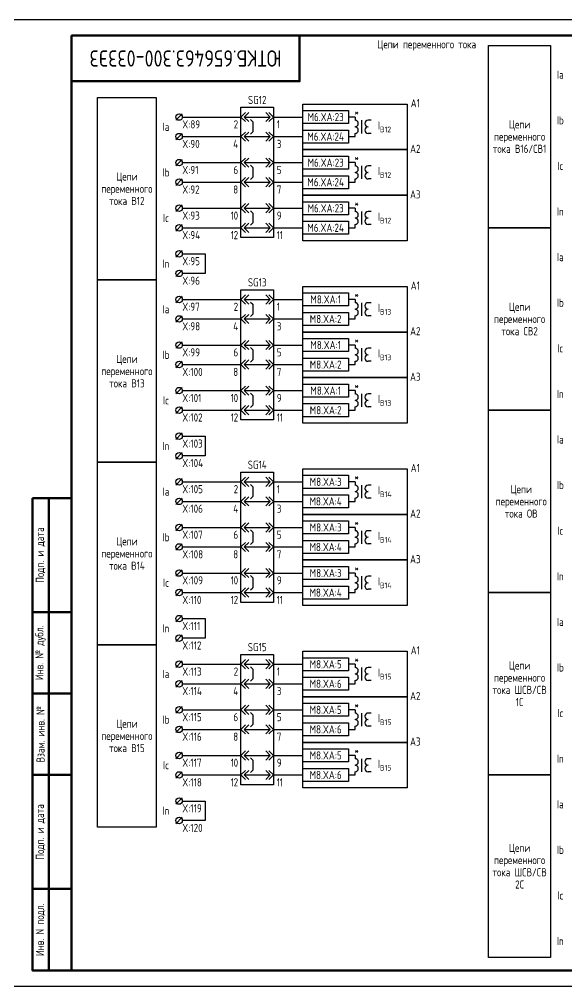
# Model space of a CAD drawing. Header units: millimetres. Extents: x -1050 to 7068, y 0 to 517.
# Drawn here: x 424.2 to 592.1, y 0 to 297 of the extents above; entities that cross this region are included whole.
import ezdxf

# ---------------------------------------------------------------- set-up
doc = ezdxf.new("R2010")
doc.units = ezdxf.units.MM
doc.styles.add('Gost_type_A', font='GOST_A.TTF')

# ---------------------------------------------------------------- blocks, each defined once
blk = doc.blocks.new('Штамп угловой верхний')
at = {"lineweight": 50}
blk.add_lwpolyline([(0, 0), (70, 0), (70, -14), (0, -14)], close=True, dxfattribs=at)
blk = doc.blocks.new('Формат_А3')
blk.add_lwpolyline([(-420, 297), (0, 297), (0, 0), (-420, 0)], close=True)
at = {"lineweight": 50}
blk.add_lwpolyline([(-400, 292), (-5, 292), (-5, 5), (-400, 5)], close=True, dxfattribs=at)
blk = doc.blocks.new('Штамп левый нижний')
at = {"lineweight": 50}
for points in [[(-12, 145), (-7, 145), (-7, 110), (-12, 110)], [(-7, 145), (0, 145), (0, 110), (-7, 110)], [(-12, 110), (-7, 110), (-7, 85), (-12, 85)], [(-7, 110), (0, 110), (0, 85), (-7, 85)], [(-12, 85), (-7, 85), (-7, 60), (-12, 60)], [(-7, 85), (0, 85), (0, 60), (-7, 60)], [(-12, 60), (-7, 60), (-7, 25), (-12, 25)], [(-7, 60), (0, 60), (0, 25), (-7, 25)], [(-12, 25), (-7, 25), (-7, 0), (-12, 0)], [(-7, 25), (0, 25), (0, 0), (-7, 0)]]:
    blk.add_lwpolyline(points, close=True, dxfattribs=at)
at = {"char_height": 2.5, "attachment_point": 5, "rotation": 90, "style": 'Gost_type_A'}
for s, insert, width in [('Подп. и дата', (-9.5, 127.5), 35), ('Инв. № дубл.', (-9.5, 97.5), 25), ('Взам. инв. №', (-9.5, 72.5), 25), ('Подп. и дата', (-9.5, 42.5), 35), ('Инв. N подл.', (-9.5, 12.5), 25)]:
    blk.add_mtext(s, dxfattribs=dict(at, insert=insert, width=width))
blk = doc.blocks.new('БИ_разъем')
for p, q in [((0, 0), (1.41, 1.41)), ((0, 0), (1.41, 1.41)), ((0, 0), (1.41, -1.41)), ((0, 0), (1.41, -1.41)), ((1, 0), (2.41, 1.41)), ((1, 0), (2.41, -1.41)), ((1, 0), (9, 0)), ((9, 0), (7.59, 1.41)), ((9, 0), (7.59, -1.41)), ((10, 0), (8.59, 1.41)), ((10, 0), (8.59, 1.41)), ((10, 0), (8.59, -1.41)), ((10, 0), (8.59, -1.41))]:
    blk.add_line(p, q)
blk = doc.blocks.new('БИ_перемычка')
for p, q in [((2.97, -0.79), (3.67, -1.5)), ((3.67, -1.5), (3.67, -4.5)), ((2.97, -5.21), (3.67, -4.5))]:
    blk.add_line(p, q)

msp = doc.modelspace()

# ---------------------------------------------------------------- linework, layer by layer
for p, q in [((474.19, 268), (472.19, 266)), ((474.19, 267), (492.19, 267)), ((502.19, 267), (511.19, 267)), ((527.19, 267), (525.19, 267)), ((474.19, 262), (472.19, 260)), ((474.2, 261), (492.19, 261)), ((502.36, 261), (511.19, 261)), ((525.19, 261), (527.19, 261)), ((474.19, 254), (472.19, 252)), ((474.2, 253), (492.19, 253)), ((502.36, 253), (511.19, 253)), ((527.19, 253), (525.19, 253)), ((474.19, 248), (472.19, 246)), ((474.2, 247), (492.19, 247)), ((502.36, 247), (511.19, 247)), ((525.19, 247), (527.19, 247)), ((474.19, 240), (472.19, 238)), ((474.2, 239), (492.19, 239)), ((502.36, 239), (511.19, 239)), ((527.19, 239), (525.19, 239)), ((474.19, 234), (472.19, 232)), ((474.2, 233), (492.19, 233)), ((502.36, 233), (511.19, 233)), ((525.19, 233), (527.19, 233)), ((474.19, 226), (472.19, 224)), ((474.2, 225), (481.19, 225)), ((481.19, 225), (481.19, 219)), ((474.19, 220), (472.19, 218)), ((481.19, 219), (474.2, 219)), ((474.19, 212), (472.19, 210)), ((474.19, 211), (492.19, 211)), ((502.19, 211), (511.19, 211)), ((527.19, 211), (525.19, 211)), ((474.19, 206), (472.19, 204)), ((474.2, 205), (492.19, 205)), ((502.36, 205), (511.19, 205)), ((525.19, 205), (527.19, 205)), ((474.19, 198), (472.19, 196)), ((474.2, 197), (492.19, 197)), ((502.36, 197), (511.19, 197)), ((527.19, 197), (525.19, 197)), ((474.19, 192), (472.19, 190)), ((474.2, 191), (492.19, 191)), ((502.36, 191), (511.19, 191)), ((525.19, 191), (527.19, 191)), ((474.19, 184), (472.19, 182)), ((474.2, 183), (492.19, 183)), ((502.36, 183), (511.19, 183)), ((527.19, 183), (525.19, 183)), ((474.19, 178), (472.19, 176)), ((474.2, 177), (492.19, 177)), ((502.36, 177), (511.19, 177)), ((525.19, 177), (527.19, 177)), ((474.19, 170), (472.19, 168)), ((474.2, 169), (481.19, 169)), ((481.19, 169), (481.19, 163)), ((474.19, 164), (472.19, 162)), ((481.19, 163), (474.2, 163)), ((474.19, 156), (472.19, 154)), ((474.19, 155), (492.19, 155)), ((502.19, 155), (511.19, 155)), ((527.19, 155), (525.19, 155)), ((474.19, 150), (472.19, 148)), ((474.2, 149), (492.19, 149)), ((502.36, 149), (511.19, 149)), ((525.19, 149), (527.19, 149)), ((474.19, 142), (472.19, 140)), ((474.2, 141), (492.19, 141)), ((502.36, 141), (511.19, 141)), ((527.19, 141), (525.19, 141)), ((474.19, 136), (472.19, 134)), ((474.2, 135), (492.19, 135)), ((502.36, 135), (511.19, 135)), ((525.19, 135), (527.19, 135)), ((474.19, 128), (472.19, 126)), ((474.2, 127), (492.19, 127)), ((502.36, 127), (511.19, 127)), ((527.19, 127), (525.19, 127)), ((474.19, 122), (472.19, 120)), ((474.2, 121), (492.19, 121)), ((502.36, 121), (511.19, 121)), ((525.19, 121), (527.19, 121)), ((474.19, 114), (472.19, 112)), ((474.2, 113), (481.19, 113)), ((481.19, 113), (481.19, 107)), ((474.19, 108), (472.19, 106)), ((481.19, 107), (474.2, 107)), ((474.19, 100), (472.19, 98)), ((474.19, 99), (492.19, 99)), ((502.19, 99), (511.19, 99)), ((527.19, 99), (525.19, 99)), ((474.19, 94), (472.19, 92)), ((474.2, 93), (492.19, 93)), ((502.36, 93), (511.19, 93)), ((525.19, 93), (527.19, 93)), ((474.19, 86), (472.19, 84)), ((474.2, 85), (492.19, 85)), ((502.36, 85), (511.19, 85)), ((527.19, 85), (525.19, 85)), ((474.19, 80), (472.19, 78)), ((474.2, 79), (492.19, 79)), ((502.36, 79), (511.19, 79)), ((525.19, 79), (527.19, 79)), ((474.19, 72), (472.19, 70)), ((474.2, 71), (492.19, 71)), ((502.36, 71), (511.19, 71)), ((527.19, 71), (525.19, 71)), ((474.19, 66), (472.19, 64)), ((474.2, 65), (492.19, 65)), ((502.36, 65), (511.19, 65)), ((525.19, 65), (527.19, 65)), ((474.19, 58), (472.19, 56)), ((474.2, 57), (481.19, 57)), ((481.19, 57), (481.19, 51)), ((474.19, 52), (472.19, 50)), ((481.19, 51), (474.2, 51))]:
    msp.add_line(p, q)
at = {"ltscale": 4}
for p, q in [((527.19, 267), (527.19, 266)), ((527.19, 266.5), (527.19, 266)), ((529.19, 266), (529.19, 262)), ((529.19, 266), (529.19, 262)), ((532.19, 266), (531.19, 266)), ((532.19, 266), (531.19, 266)), ((527.19, 261), (527.19, 262)), ((532.19, 262), (531.19, 262)), ((532.19, 262), (531.19, 262)), ((527.19, 253), (527.19, 252)), ((527.19, 252.5), (527.19, 252)), ((529.19, 252), (529.19, 248)), ((529.19, 252), (529.19, 248)), ((532.19, 252), (531.19, 252)), ((532.19, 252), (531.19, 252)), ((527.19, 247), (527.19, 248)), ((532.19, 248), (531.19, 248)), ((532.19, 248), (531.19, 248)), ((527.19, 239), (527.19, 238)), ((527.19, 238.5), (527.19, 238)), ((529.19, 238), (529.19, 234)), ((529.19, 238), (529.19, 234)), ((532.19, 238), (531.19, 238)), ((532.19, 238), (531.19, 238)), ((527.19, 233), (527.19, 234)), ((532.19, 234), (531.19, 234)), ((532.19, 234), (531.19, 234)), ((527.19, 211), (527.19, 210)), ((527.19, 210.5), (527.19, 210)), ((529.19, 210), (529.19, 206)), ((529.19, 210), (529.19, 206)), ((532.19, 210), (531.19, 210)), ((532.19, 210), (531.19, 210)), ((527.19, 205), (527.19, 206)), ((532.19, 206), (531.19, 206)), ((532.19, 206), (531.19, 206)), ((527.19, 197), (527.19, 196)), ((527.19, 196.5), (527.19, 196)), ((529.19, 196), (529.19, 192)), ((529.19, 196), (529.19, 192)), ((532.19, 196), (531.19, 196)), ((532.19, 196), (531.19, 196)), ((527.19, 191), (527.19, 192)), ((532.19, 192), (531.19, 192)), ((532.19, 192), (531.19, 192)), ((527.19, 183), (527.19, 182)), ((527.19, 182.5), (527.19, 182)), ((529.19, 182), (529.19, 178)), ((529.19, 182), (529.19, 178)), ((532.19, 182), (531.19, 182)), ((532.19, 182), (531.19, 182)), ((527.19, 177), (527.19, 178)), ((532.19, 178), (531.19, 178)), ((532.19, 178), (531.19, 178)), ((527.19, 155), (527.19, 154)), ((527.19, 154.5), (527.19, 154)), ((529.19, 154), (529.19, 150)), ((529.19, 154), (529.19, 150)), ((532.19, 154), (531.19, 154)), ((532.19, 154), (531.19, 154)), ((527.19, 149), (527.19, 150)), ((532.19, 150), (531.19, 150)), ((532.19, 150), (531.19, 150)), ((527.19, 141), (527.19, 140)), ((527.19, 140.5), (527.19, 140)), ((529.19, 140), (529.19, 136)), ((529.19, 140), (529.19, 136)), ((532.19, 140), (531.19, 140)), ((532.19, 140), (531.19, 140)), ((527.19, 135), (527.19, 136)), ((532.19, 136), (531.19, 136)), ((532.19, 136), (531.19, 136)), ((527.19, 127), (527.19, 126)), ((527.19, 126.5), (527.19, 126)), ((529.19, 126), (529.19, 122)), ((529.19, 126), (529.19, 122)), ((532.19, 126), (531.19, 126)), ((532.19, 126), (531.19, 126)), ((527.19, 121), (527.19, 122)), ((532.19, 122), (531.19, 122)), ((532.19, 122), (531.19, 122)), ((527.19, 99), (527.19, 98)), ((527.19, 98.5), (527.19, 98)), ((529.19, 98), (529.19, 94)), ((529.19, 98), (529.19, 94)), ((532.19, 98), (531.19, 98)), ((532.19, 98), (531.19, 98)), ((527.19, 93), (527.19, 94)), ((532.19, 94), (531.19, 94)), ((532.19, 94), (531.19, 94)), ((527.19, 85), (527.19, 84)), ((527.19, 84.5), (527.19, 84)), ((529.19, 84), (529.19, 80)), ((529.19, 84), (529.19, 80)), ((532.19, 84), (531.19, 84)), ((532.19, 84), (531.19, 84)), ((527.19, 79), (527.19, 80)), ((532.19, 80), (531.19, 80)), ((532.19, 80), (531.19, 80)), ((527.19, 71), (527.19, 70)), ((527.19, 70.5), (527.19, 70)), ((529.19, 70), (529.19, 66)), ((529.19, 70), (529.19, 66)), ((532.19, 70), (531.19, 70)), ((532.19, 70), (531.19, 70)), ((527.19, 65), (527.19, 66)), ((532.19, 66), (531.19, 66)), ((532.19, 66), (531.19, 66))]:
    msp.add_line(p, q, dxfattribs=at)
for points in [[(587.19, 233), (568.19, 233), (568.19, 289), (587.19, 289)], [(466.19, 217), (448.19, 217), (448.19, 273), (466.19, 273)], [(511.19, 271), (543.19, 271), (543.19, 257), (511.19, 257)], [(492.19, 270), (502.19, 270), (502.19, 230), (492.19, 230)], [(511.19, 269), (525.19, 269), (525.19, 265), (511.19, 265)], [(511.19, 263), (525.19, 263), (525.19, 259), (511.19, 259)], [(511.19, 257), (543.19, 257), (543.19, 243), (511.19, 243)], [(511.19, 255), (525.19, 255), (525.19, 251), (511.19, 251)], [(511.19, 249), (525.19, 249), (525.19, 245), (511.19, 245)], [(511.19, 243), (543.19, 243), (543.19, 229), (511.19, 229)], [(511.19, 241), (525.19, 241), (525.19, 237), (511.19, 237)], [(511.19, 235), (525.19, 235), (525.19, 231), (511.19, 231)], [(587.19, 177), (568.19, 177), (568.19, 233), (587.19, 233)], [(466.19, 161), (448.19, 161), (448.19, 217), (466.19, 217)], [(492.19, 214), (502.19, 214), (502.19, 174), (492.19, 174)], [(511.19, 215), (543.19, 215), (543.19, 201), (511.19, 201)], [(511.19, 213), (525.19, 213), (525.19, 209), (511.19, 209)], [(511.19, 207), (525.19, 207), (525.19, 203), (511.19, 203)], [(511.19, 201), (543.19, 201), (543.19, 187), (511.19, 187)], [(511.19, 199), (525.19, 199), (525.19, 195), (511.19, 195)], [(511.19, 193), (525.19, 193), (525.19, 189), (511.19, 189)], [(511.19, 187), (543.19, 187), (543.19, 173), (511.19, 173)], [(511.19, 185), (525.19, 185), (525.19, 181), (511.19, 181)], [(511.19, 179), (525.19, 179), (525.19, 175), (511.19, 175)], [(587.19, 121), (568.19, 121), (568.19, 177), (587.19, 177)], [(466.19, 105), (448.19, 105), (448.19, 161), (466.19, 161)], [(492.19, 158), (502.19, 158), (502.19, 118), (492.19, 118)], [(511.19, 159), (543.19, 159), (543.19, 145), (511.19, 145)], [(511.19, 157), (525.19, 157), (525.19, 153), (511.19, 153)], [(511.19, 151), (525.19, 151), (525.19, 147), (511.19, 147)], [(511.19, 145), (543.19, 145), (543.19, 131), (511.19, 131)], [(511.19, 143), (525.19, 143), (525.19, 139), (511.19, 139)], [(511.19, 137), (525.19, 137), (525.19, 133), (511.19, 133)], [(511.19, 131), (543.19, 131), (543.19, 117), (511.19, 117)], [(511.19, 129), (525.19, 129), (525.19, 125), (511.19, 125)], [(511.19, 123), (525.19, 123), (525.19, 119), (511.19, 119)], [(587.19, 65), (568.19, 65), (568.19, 121), (587.19, 121)], [(466.19, 49), (448.19, 49), (448.19, 105), (466.19, 105)], [(492.19, 102), (502.19, 102), (502.19, 62), (492.19, 62)], [(511.19, 103), (543.19, 103), (543.19, 89), (511.19, 89)], [(511.19, 101), (525.19, 101), (525.19, 97), (511.19, 97)], [(511.19, 95), (525.19, 95), (525.19, 91), (511.19, 91)], [(511.19, 89), (543.19, 89), (543.19, 75), (511.19, 75)], [(511.19, 87), (525.19, 87), (525.19, 83), (511.19, 83)], [(511.19, 81), (525.19, 81), (525.19, 77), (511.19, 77)], [(511.19, 75), (543.19, 75), (543.19, 61), (511.19, 61)], [(511.19, 73), (525.19, 73), (525.19, 69), (511.19, 69)], [(511.19, 67), (525.19, 67), (525.19, 63), (511.19, 63)], [(587.19, 9), (568.19, 9), (568.19, 65), (587.19, 65)]]:
    msp.add_lwpolyline(points, close=True)
for centre in [(473.19, 267), (473.19, 261), (473.19, 253), (473.19, 247), (473.19, 239), (473.19, 233), (473.19, 225), (473.19, 219), (473.19, 211), (473.19, 205), (473.19, 197), (473.19, 191), (473.19, 183), (473.19, 177), (473.19, 169), (473.19, 163), (473.19, 155), (473.19, 149), (473.19, 141), (473.19, 135), (473.19, 127), (473.19, 121), (473.19, 113), (473.19, 107), (473.19, 99), (473.19, 93), (473.19, 85), (473.19, 79), (473.19, 71), (473.19, 65), (473.19, 57), (473.19, 51)]:
    msp.add_circle(centre, 1)
for centre, start, end in [((527.19, 265), 270, 90), ((527.19, 265), 270, 90), ((531.19, 265), 90, 270), ((531.19, 265), 90, 270), ((527.19, 263), 270, 90), ((527.19, 263), 270, 90), ((531.19, 263), 90, 270), ((531.19, 263), 90, 270), ((527.19, 251), 270, 90), ((527.19, 251), 270, 90), ((527.19, 249), 270, 90), ((527.19, 249), 270, 90), ((531.19, 251), 90, 270), ((531.19, 251), 90, 270), ((531.19, 249), 90, 270), ((531.19, 249), 90, 270), ((527.19, 237), 270, 90), ((527.19, 237), 270, 90), ((531.19, 237), 90, 270), ((531.19, 237), 90, 270), ((527.19, 235), 270, 90), ((527.19, 235), 270, 90), ((531.19, 235), 90, 270), ((531.19, 235), 90, 270), ((527.19, 209), 270, 90), ((527.19, 209), 270, 90), ((527.19, 207), 270, 90), ((527.19, 207), 270, 90), ((531.19, 209), 90, 270), ((531.19, 209), 90, 270), ((531.19, 207), 90, 270), ((531.19, 207), 90, 270), ((527.19, 195), 270, 90), ((527.19, 195), 270, 90), ((527.19, 193), 270, 90), ((527.19, 193), 270, 90), ((531.19, 195), 90, 270), ((531.19, 195), 90, 270), ((531.19, 193), 90, 270), ((531.19, 193), 90, 270), ((527.19, 181), 270, 90), ((527.19, 181), 270, 90), ((531.19, 181), 90, 270), ((531.19, 181), 90, 270), ((527.19, 179), 270, 90), ((527.19, 179), 270, 90), ((531.19, 179), 90, 270), ((531.19, 179), 90, 270), ((527.19, 153), 270, 90), ((527.19, 153), 270, 90), ((527.19, 151), 270, 90), ((527.19, 151), 270, 90), ((531.19, 153), 90, 270), ((531.19, 153), 90, 270), ((531.19, 151), 90, 270), ((531.19, 151), 90, 270), ((527.19, 139), 270, 90), ((527.19, 139), 270, 90), ((531.19, 139), 90, 270), ((531.19, 139), 90, 270), ((527.19, 137), 270, 90), ((527.19, 137), 270, 90), ((531.19, 137), 90, 270), ((531.19, 137), 90, 270), ((527.19, 125), 270, 90), ((527.19, 125), 270, 90), ((531.19, 125), 90, 270), ((531.19, 125), 90, 270), ((527.19, 123), 270, 90), ((527.19, 123), 270, 90), ((531.19, 123), 90, 270), ((531.19, 123), 90, 270), ((527.19, 97), 270, 90), ((527.19, 97), 270, 90), ((527.19, 95), 270, 90), ((527.19, 95), 270, 90), ((531.19, 97), 90, 270), ((531.19, 97), 90, 270), ((531.19, 95), 90, 270), ((531.19, 95), 90, 270), ((527.19, 83), 270, 90), ((527.19, 83), 270, 90), ((531.19, 83), 90, 270), ((531.19, 83), 90, 270), ((527.19, 81), 270, 90), ((527.19, 81), 270, 90), ((531.19, 81), 90, 270), ((531.19, 81), 90, 270), ((527.19, 69), 270, 90), ((527.19, 69), 270, 90), ((531.19, 69), 90, 270), ((531.19, 69), 90, 270), ((527.19, 67), 270, 90), ((527.19, 67), 270, 90), ((531.19, 67), 90, 270), ((531.19, 67), 90, 270)]:
    msp.add_arc(centre, 1, start, end, dxfattribs=at)

# ---------------------------------------------------------------- block references
for name, p in [('Формат_А3', (840.19, 0)), ('Штамп угловой верхний', (440.19, 292)), ('БИ_разъем', (492.19, 267)), ('БИ_перемычка', (492.19, 267)), ('БИ_разъем', (492.19, 261)), ('БИ_разъем', (492.19, 253)), ('БИ_перемычка', (492.19, 253)), ('БИ_разъем', (492.19, 247)), ('БИ_разъем', (492.19, 239)), ('БИ_перемычка', (492.19, 239)), ('БИ_разъем', (492.19, 233)), ('БИ_разъем', (492.19, 211)), ('БИ_перемычка', (492.19, 211)), ('БИ_разъем', (492.19, 205)), ('БИ_разъем', (492.19, 197)), ('БИ_перемычка', (492.19, 197)), ('БИ_разъем', (492.19, 191)), ('БИ_разъем', (492.19, 183)), ('БИ_перемычка', (492.19, 183)), ('БИ_разъем', (492.19, 177)), ('БИ_разъем', (492.19, 155)), ('БИ_перемычка', (492.19, 155)), ('Штамп левый нижний', (440.19, 5)), ('БИ_разъем', (492.19, 149)), ('БИ_разъем', (492.19, 141)), ('БИ_перемычка', (492.19, 141)), ('БИ_разъем', (492.19, 135)), ('БИ_разъем', (492.19, 127)), ('БИ_перемычка', (492.19, 127)), ('БИ_разъем', (492.19, 121)), ('БИ_разъем', (492.19, 99)), ('БИ_перемычка', (492.19, 99)), ('БИ_разъем', (492.19, 93)), ('БИ_разъем', (492.19, 85)), ('БИ_перемычка', (492.19, 85)), ('БИ_разъем', (492.19, 79)), ('БИ_разъем', (492.19, 71)), ('БИ_перемычка', (492.19, 71)), ('БИ_разъем', (492.19, 65))]:
    msp.add_blockref(name, p)

# ---------------------------------------------------------------- texts
at = {"char_height": 2.5, "line_spacing_factor": 0.9, "style": 'Gost_type_A'}
for s, insert, width, attachment_point in [('Цепи переменного тока', (549.19, 289), 288, 5), ('Ia', (590.19, 280), 6, 5), ('SG12', (497.19, 271), 10, 8), ('A1', (545.69, 270), 35, 8), ('Ia', (469.19, 264), 6, 5), ('X:89', (474.19, 266), 10, 1), ('{\\T0.9;2}', (491.19, 266), 5, 3), ('{\\T0.9;1}', (503.19, 266), 5, 1), ('Цепи переменного тока В16/СВ1', (577.69, 261), 19, 5), ('Ib', (590.19, 266), 6, 5), ('X:90', (474.19, 260), 10, 1), ('{\\T0.9;4}', (491.19, 260), 5, 3), ('{\\T0.9;3}', (503.19, 260), 5, 1), ('A2', (545.69, 256), 35, 8), ('Ic', (590.19, 252), 6, 5), ('Цепи переменного тока В12', (457.19, 245), 18, 5), ('Ib', (469.19, 250), 6, 5), ('X:91', (474.19, 252), 10, 1), ('{\\T0.9;6}', (491.19, 252), 5, 3), ('{\\T0.9;5}', (503.19, 252), 5, 1), ('X:92', (474.19, 246), 10, 1), ('{\\T0.9;8}', (491.19, 246), 5, 3), ('{\\T0.9;7}', (503.19, 246), 5, 1), ('A3', (545.69, 242), 35, 8), ('X:93', (474.19, 238), 10, 1), ('{\\T0.9;10}', (491.19, 238), 5, 3), ('{\\T0.9;9}', (503.19, 238), 5, 1), ('In', (590.19, 238), 6, 5), ('Ic', (469.19, 236), 6, 5), ('X:94', (474.19, 232), 10, 1), ('{\\T0.9;12}', (491.19, 232), 5, 3), ('{\\T0.9;11}', (503.19, 232), 5, 1), ('In', (469.19, 222), 6, 5), ('X:95', (474.19, 224), 10, 1), ('Ia', (590.19, 224), 6, 5), ('X:96', (474.19, 218), 10, 1), ('SG13', (497.19, 215), 10, 8), ('A1', (545.69, 214), 35, 8), ('Ib', (590.19, 210), 6, 5), ('Ia', (469.19, 208), 6, 5), ('X:97', (474.19, 210), 10, 1), ('{\\T0.9;2}', (491.19, 210), 5, 3), ('{\\T0.9;1}', (503.19, 210), 5, 1), ('Цепи переменного тока СВ2', (577.69, 205), 19, 5), ('X:98', (474.19, 204), 10, 1), ('{\\T0.9;4}', (491.19, 204), 5, 3), ('{\\T0.9;3}', (503.19, 204), 5, 1), ('A2', (545.69, 200), 35, 8), ('Ic', (590.19, 196), 6, 5), ('Цепи переменного тока В13', (457.19, 189), 18, 5), ('Ib', (469.19, 194), 6, 5), ('X:99', (474.19, 196), 10, 1), ('{\\T0.9;6}', (491.19, 196), 5, 3), ('{\\T0.9;5}', (503.19, 196), 5, 1), ('X:100', (474.19, 190), 10, 1), ('{\\T0.9;8}', (491.19, 190), 5, 3), ('{\\T0.9;7}', (503.19, 190), 5, 1), ('A3', (545.69, 186), 35, 8), ('Ic', (469.19, 180), 6, 5), ('X:101', (474.19, 182), 10, 1), ('{\\T0.9;10}', (491.19, 182), 5, 3), ('{\\T0.9;9}', (503.19, 182), 5, 1), ('In', (590.19, 182), 6, 5), ('X:102', (474.19, 176), 10, 1), ('{\\T0.9;12}', (491.19, 176), 5, 3), ('{\\T0.9;11}', (503.19, 176), 5, 1), ('In', (469.19, 166), 6, 5), ('X:103', (474.19, 168), 10, 1), ('Ia', (590.19, 168), 6, 5), ('X:104', (474.19, 162), 10, 1), ('SG14', (497.19, 159), 10, 8), ('A1', (545.69, 158), 35, 8), ('Ib', (590.19, 154), 6, 5), ('Ia', (469.19, 152), 6, 5), ('X:105', (474.19, 154), 10, 1), ('{\\T0.9;2}', (491.19, 154), 5, 3), ('{\\T0.9;1}', (503.19, 154), 5, 1), ('Цепи переменного тока ОВ', (578.19, 149), 18, 5), ('X:106', (474.19, 148), 10, 1), ('{\\T0.9;4}', (491.19, 148), 5, 3), ('{\\T0.9;3}', (503.19, 148), 5, 1), ('A2', (545.69, 144), 35, 8), ('X:107', (474.19, 140), 10, 1), ('{\\T0.9;6}', (491.19, 140), 5, 3), ('{\\T0.9;5}', (503.19, 140), 5, 1), ('Ic', (590.19, 140), 6, 5), ('Цепи переменного тока В14', (457.19, 133), 18, 5), ('Ib', (469.19, 138), 6, 5), ('X:108', (474.19, 134), 10, 1), ('{\\T0.9;8}', (491.19, 134), 5, 3), ('{\\T0.9;7}', (503.19, 134), 5, 1), ('A3', (545.69, 130), 35, 8), ('Ic', (469.19, 124), 6, 5), ('X:109', (474.19, 126), 10, 1), ('{\\T0.9;10}', (491.19, 126), 5, 3), ('{\\T0.9;9}', (503.19, 126), 5, 1), ('In', (590.19, 126), 6, 5), ('X:110', (474.19, 120), 10, 1), ('{\\T0.9;12}', (491.19, 120), 5, 3), ('{\\T0.9;11}', (503.19, 120), 5, 1), ('Ia', (590.19, 112), 6, 5), ('In', (469.19, 110), 6, 5), ('X:111', (474.19, 112), 10, 1), ('X:112', (474.19, 106), 10, 1), ('SG15', (497.19, 103), 10, 8), ('A1', (545.69, 102), 35, 8), ('Цепи переменного тока ШСВ/СВ 1С', (577.69, 93), 19, 5), ('Ib', (590.19, 98), 6, 5), ('Ia', (469.19, 96), 6, 5), ('X:113', (474.19, 98), 10, 1), ('{\\T0.9;2}', (491.19, 98), 5, 3), ('{\\T0.9;1}', (503.19, 98), 5, 1), ('X:114', (474.19, 92), 10, 1), ('{\\T0.9;4}', (491.19, 92), 5, 3), ('{\\T0.9;3}', (503.19, 92), 5, 1), ('A2', (545.69, 88), 35, 8), ('Ib', (469.19, 82), 6, 5), ('X:115', (474.19, 84), 10, 1), ('{\\T0.9;6}', (491.19, 84), 5, 3), ('{\\T0.9;5}', (503.19, 84), 5, 1), ('Ic', (590.19, 84), 6, 5), ('Цепи переменного тока В15', (457.19, 77), 18, 5), ('X:116', (474.19, 78), 10, 1), ('{\\T0.9;8}', (491.19, 78), 5, 3), ('{\\T0.9;7}', (503.19, 78), 5, 1), ('A3', (545.69, 74), 35, 8), ('Ic', (469.19, 68), 6, 5), ('X:117', (474.19, 70), 10, 1), ('{\\T0.9;10}', (491.19, 70), 5, 3), ('{\\T0.9;9}', (503.19, 70), 5, 1), ('In', (590.19, 70), 6, 5), ('X:118', (474.19, 64), 10, 1), ('{\\T0.9;12}', (491.19, 64), 5, 3), ('{\\T0.9;11}', (503.19, 64), 5, 1), ('Ia', (590.19, 56), 6, 5), ('In', (469.19, 54), 6, 5), ('X:119', (474.19, 56), 10, 1), ('X:120', (474.19, 50), 10, 1), ('Цепи переменного тока ШСВ/СВ 2С', (577.69, 37), 19, 5), ('Ib', (590.19, 42), 6, 5), ('Ic', (590.19, 28), 6, 5), ('In', (590.19, 14), 6, 5)]:
    msp.add_mtext(s, dxfattribs=dict(at, insert=insert, width=width, attachment_point=attachment_point))
at = {"insert": (475.19, 285), "char_height": 5, "width": 70, "attachment_point": 5, "rotation": 180, "style": 'Gost_type_A'}
msp.add_mtext('ЮТКБ.656463.300-033Э3', dxfattribs=at)
at = {"char_height": 2.5, "style": 'Gost_type_A'}
for s, insert, width, attachment_point in [('M6.XA:23', (518.19, 267), 14, 5), ('*', (527.69, 268.5), 3, 5), ('\\A1;I{\\H0.7x;\\S^ В12;}', (534.19, 264), 8, 4), ('M6.XA:24', (518.18, 261), 14.018, 5), ('M6.XA:23', (518.19, 253), 14, 5), ('*', (527.69, 254.5), 3, 5), ('\\A1;I{\\H0.7x;\\S^ В12;}', (534.19, 250), 8, 4), ('M6.XA:24', (518.18, 247), 14.018, 5), ('*', (527.69, 240.5), 3, 5), ('M6.XA:23', (518.19, 239), 14, 5), ('\\A1;I{\\H0.7x;\\S^ В12;}', (534.19, 236), 8, 4), ('M6.XA:24', (518.18, 233), 14.018, 5), ('M8.XA:1', (518.19, 211), 14, 5), ('*', (527.69, 212.5), 3, 5), ('\\A1;I{\\H0.7x;\\S^ В13;}', (534.19, 208), 8, 4), ('M8.XA:2', (518.18, 204.99), 14.018, 5), ('M8.XA:1', (518.19, 197), 14, 5), ('*', (527.69, 198.5), 3, 5), ('\\A1;I{\\H0.7x;\\S^ В13;}', (534.19, 194), 8, 4), ('M8.XA:2', (518.18, 190.99), 14.018, 5), ('M8.XA:1', (518.19, 183), 14, 5), ('*', (527.69, 184.5), 3, 5), ('\\A1;I{\\H0.7x;\\S^ В13;}', (534.19, 180), 8, 4), ('M8.XA:2', (518.18, 176.99), 14.018, 5), ('M8.XA:3', (518.19, 155), 14, 5), ('*', (527.69, 156.5), 3, 5), ('\\A1;I{\\H0.7x;\\S^ В14;}', (534.19, 152), 8, 4), ('M8.XA:4', (518.18, 148.99), 14.018, 5), ('*', (527.69, 142.5), 3, 5), ('M8.XA:3', (518.19, 141), 14, 5), ('\\A1;I{\\H0.7x;\\S^ В14;}', (534.19, 138), 8, 4), ('M8.XA:4', (518.18, 134.99), 14.018, 5), ('M8.XA:3', (518.19, 127), 14, 5), ('*', (527.69, 128.5), 3, 5), ('\\A1;I{\\H0.7x;\\S^ В14;}', (534.19, 124), 8, 4), ('M8.XA:4', (518.18, 120.99), 14.018, 5), ('M8.XA:5', (518.19, 99), 14, 5), ('*', (527.69, 100.5), 3, 5), ('\\A1;I{\\H0.7x;\\S^ В15;}', (534.19, 96), 8, 4), ('M8.XA:6', (518.18, 92.99), 14.018, 5), ('M8.XA:5', (518.19, 85), 14, 5), ('*', (527.69, 86.5), 3, 5), ('\\A1;I{\\H0.7x;\\S^ В15;}', (534.19, 82), 8, 4), ('M8.XA:6', (518.18, 78.99), 14.018, 5), ('M8.XA:5', (518.19, 71), 14, 5), ('*', (527.69, 72.5), 3, 5), ('\\A1;I{\\H0.7x;\\S^ В15;}', (534.19, 68), 8, 4), ('M8.XA:6', (518.18, 64.99), 14.018, 5)]:
    msp.add_mtext(s, dxfattribs=dict(at, insert=insert, width=width, attachment_point=attachment_point))

doc.saveas('drawing.dxf')
